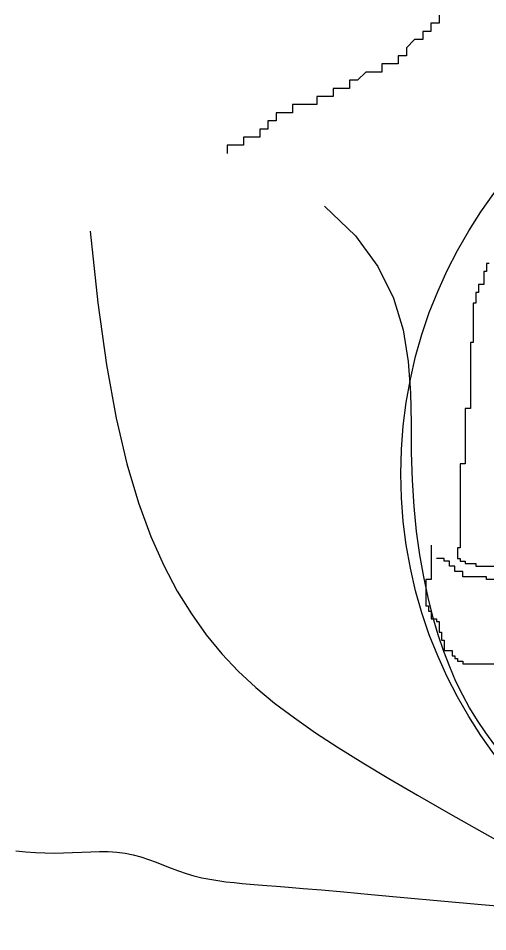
# Model space of a CAD drawing. Extents: x 1757 to 2197, y 240 to 1342.
# Drawn here: x 2017.7 to 2079.8, y 643.9 to 764.7 of the extents above; entities that cross this region are included whole.
import ezdxf

# ---------------------------------------------------------------- set-up
doc = ezdxf.new("R2010")
doc.units = 0
doc.header["$LTSCALE"] = 10
doc.header["$MEASUREMENT"] = 0
for name, color, linetype in [('3', 3, 'CONTINUOUS'), ('4', 4, 'CONTINUOUS'), ('7', 7, 'CONTINUOUS')]:
    doc.layers.add(name, color=color, linetype=linetype)

msp = doc.modelspace()

# ---------------------------------------------------------------- linework, layer by layer
at = {"layer": '3'}
for p, q in [((2073.36, 765.14), (2073.36, 764.06)), ((2073.36, 764.06), (2072.28, 764.06)), ((2072.28, 764.06), (2072.28, 762.98)), ((2072.28, 762.98), (2071.21, 762.98)), ((2071.21, 762.98), (2071.21, 761.91)), ((2070.13, 761.91), (2069.05, 760.83)), ((2071.21, 761.91), (2070.13, 761.91)), ((2069.05, 760.83), (2069.05, 759.76)), ((2067.98, 758.68), (2065.82, 758.68)), ((2065.82, 758.68), (2065.82, 757.6)), ((2067.98, 759.76), (2067.98, 758.68)), ((2069.05, 759.76), (2067.98, 759.76)), ((2063.67, 757.6), (2062.59, 756.53)), ((2065.82, 757.6), (2063.67, 757.6)), ((2062.59, 756.53), (2061.52, 756.53)), ((2061.52, 756.53), (2061.52, 755.45)), ((2061.52, 755.45), (2059.36, 755.45)), ((2059.36, 755.45), (2059.36, 754.37)), ((2059.36, 754.37), (2057.21, 754.37)), ((2057.21, 754.37), (2057.21, 753.3)), ((2057.21, 753.3), (2053.98, 753.3)), ((2053.98, 753.3), (2053.98, 752.22)), ((2053.98, 752.22), (2051.82, 752.22)), ((2051.82, 752.22), (2051.82, 751.15)), ((2051.82, 751.15), (2050.75, 751.15)), ((2050.75, 751.15), (2050.75, 750.07)), ((2049.67, 748.99), (2047.52, 748.99)), ((2047.52, 748.99), (2047.52, 747.92)), ((2050.75, 750.07), (2049.67, 750.07)), ((2049.67, 750.07), (2049.67, 748.99)), ((2047.52, 747.92), (2045.36, 747.92)), ((2045.36, 747.92), (2045.36, 746.84)), ((2079.97, 732.28), (2079.63, 732.28)), ((2079.63, 732.28), (2079.63, 731.24)), ((2079.63, 731.24), (2079.28, 731.24)), ((2079.28, 731.24), (2079.28, 729.5)), ((2078.58, 728.45), (2078.23, 728.45)), ((2078.23, 728.45), (2078.23, 727.06)), ((2079.28, 729.5), (2078.58, 729.5)), ((2078.58, 729.5), (2078.58, 728.45)), ((2078.23, 727.06), (2077.88, 727.06)), ((2077.88, 727.06), (2077.88, 721.84)), ((2077.88, 721.84), (2077.54, 721.84)), ((2077.54, 721.84), (2077.54, 713.13)), ((2077.54, 713.13), (2076.84, 713.13)), ((2076.84, 713.13), (2076.84, 705.82)), ((2076.84, 705.82), (2076.14, 705.82)), ((2076.14, 705.82), (2076.14, 694.68)), ((2072.31, 695.03), (2072.31, 690.51)), ((2076.14, 694.68), (2075.79, 694.68)), ((2075.79, 694.68), (2075.79, 693.29)), ((2074.05, 693.29), (2073.01, 693.29)), ((2074.05, 692.94), (2074.05, 693.29)), ((2074.75, 692.94), (2074.05, 692.94)), ((2074.75, 692.25), (2074.75, 692.94)), ((2075.45, 692.25), (2074.75, 692.25)), ((2075.45, 691.55), (2075.45, 692.25)), ((2075.79, 693.29), (2076.14, 693.29)), ((2076.14, 693.29), (2076.14, 692.94)), ((2076.14, 692.94), (2076.84, 692.94)), ((2076.84, 692.94), (2076.84, 692.6)), ((2076.84, 692.6), (2078.23, 692.6)), ((2078.23, 692.6), (2078.23, 692.25)), ((2078.23, 692.25), (2082.76, 692.25)), ((2076.49, 691.55), (2075.45, 691.55)), ((2076.49, 690.86), (2076.49, 691.55)), ((2072.31, 690.51), (2071.61, 690.51)), ((2071.61, 690.51), (2071.61, 687.03)), ((2079.63, 690.86), (2076.49, 690.86)), ((2079.63, 690.51), (2079.63, 690.86)), ((2080.67, 690.51), (2079.63, 690.51)), ((2071.61, 687.03), (2071.96, 687.03)), ((2071.96, 687.03), (2071.96, 686.33)), ((2071.96, 686.33), (2072.31, 686.33)), ((2072.31, 686.33), (2072.31, 685.29)), ((2072.31, 685.29), (2073.01, 685.29)), ((2073.01, 685.29), (2073.01, 684.94)), ((2073.01, 684.94), (2073.36, 684.94)), ((2073.36, 684.94), (2073.36, 683.55)), ((2073.36, 683.55), (2073.7, 683.55)), ((2073.7, 683.55), (2073.7, 682.5)), ((2073.7, 682.5), (2074.05, 682.5)), ((2074.05, 682.5), (2074.05, 681.11)), ((2074.05, 681.11), (2075.1, 681.11)), ((2075.1, 681.11), (2075.1, 680.41)), ((2075.1, 680.41), (2075.45, 680.41)), ((2075.45, 680.41), (2075.45, 680.06)), ((2075.45, 680.06), (2075.79, 680.06)), ((2075.79, 680.06), (2075.79, 679.72)), ((2075.79, 679.72), (2076.49, 679.72)), ((2076.49, 679.72), (2076.49, 679.37)), ((2076.49, 679.37), (2083.46, 679.37))]:
    msp.add_line(p, q, dxfattribs=at)
msp.add_lwpolyline([(2058.24, 739.89), (2062.32, 735.96), (2065.29, 731.88), (2067.33, 727.72), (2068.61, 723.52), (2069.3, 719.33), (2069.6, 715.2), (2069.67, 711.17), (2069.68, 707.3), (2069.8, 703.62), (2070.02, 700.14), (2070.36, 696.86), (2070.78, 693.76), (2071.29, 690.86), (2071.88, 688.14), (2072.52, 685.6), (2073.21, 683.23), (2073.95, 681.03), (2074.73, 678.98), (2075.56, 677.06), (2076.45, 675.24), (2077.4, 673.51), (2078.41, 671.84), (2079.51, 670.21), (2080.68, 668.6)], dxfattribs=at)
msp.add_circle((2130.26, 704.5), 61.94, dxfattribs=at)
at = {"layer": '4'}
msp.add_lwpolyline([(2017.41, 654.62), (2018.73, 654.5), (2020.01, 654.41), (2021.25, 654.35), (2022.47, 654.33), (2023.7, 654.35), (2024.91, 654.39), (2026.12, 654.45), (2027.31, 654.5), (2028.49, 654.53), (2029.64, 654.52), (2030.77, 654.46), (2031.86, 654.33), (2032.92, 654.11), (2033.95, 653.83), (2034.96, 653.49), (2035.96, 653.12), (2036.94, 652.73), (2037.93, 652.33), (2038.92, 651.96), (2039.93, 651.61), (2040.96, 651.32), (2042.01, 651.07), (2043.07, 650.86), (2044.13, 650.68), (2045.2, 650.54), (2046.27, 650.42), (2047.34, 650.31), (2048.39, 650.22), (2049.45, 650.13), (2050.58, 650.05), (2051.89, 649.94), (2053.48, 649.82), (2055.42, 649.66), (2057.82, 649.45), (2060.78, 649.19), (2064.38, 648.86), (2068.69, 648.46), (2073.61, 648.01), (2078.99, 647.52), (2084.71, 647.03)], dxfattribs=at)
at = {"layer": '7'}
msp.add_lwpolyline([(2027.24, 736.56), (2028.26, 727.08), (2029.42, 718.89), (2030.7, 711.84), (2032.11, 705.8), (2033.63, 700.63), (2035.25, 696.19), (2036.96, 692.36), (2038.75, 688.98), (2040.62, 685.95), (2042.59, 683.2), (2044.65, 680.68), (2046.83, 678.37), (2049.15, 676.21), (2051.61, 674.16), (2054.24, 672.19), (2057.04, 670.24), (2060.04, 668.28), (2063.27, 666.27), (2066.74, 664.18), (2070.51, 661.99), (2074.59, 659.65), (2079.02, 657.15), (2083.83, 654.44)], dxfattribs=at)

doc.saveas('drawing.dxf')
